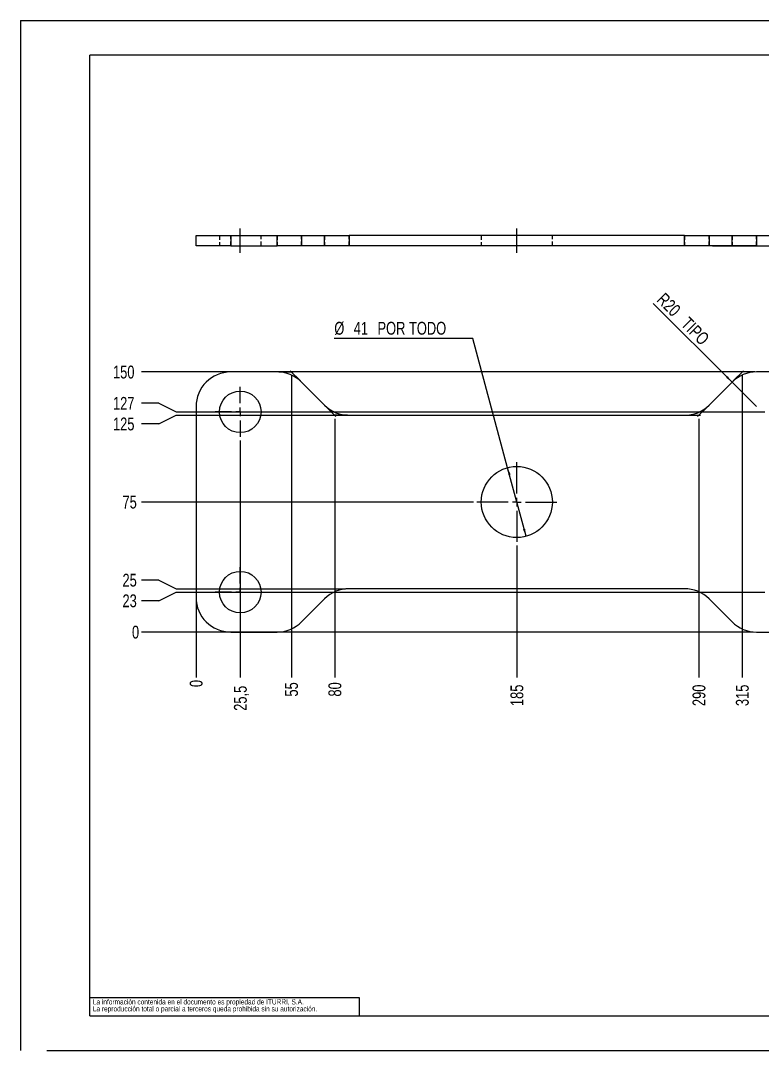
# Model space of a CAD drawing. Extents: x 0 to 871, y 0 to 297.
# Drawn here: x 0 to 213.9, y 0 to 297 of the extents above; entities that cross this region are included whole.
import ezdxf

# ---------------------------------------------------------------- set-up
doc = ezdxf.new("R2010")
doc.units = 0
for name, pattern in [('SLD-CENTRADA-TRAZOS-LARGOS', [19.05, 15.24, -1.27, 1.27, -1.27]), ('SLD-CONTINUA', [0]), ('SLD-DISCONTINUA', [1.905, 1.27, -0.635])]:
    doc.linetypes.add(name, pattern=pattern)
doc.layers.get('0').update_dxf_attribs({"linetype": 'CONTINUOUS'})
doc.layers.add('FORMATO', color=7, linetype='SLD-CONTINUA')
doc.layers.add('SLD-0', color=179, linetype='SLD-CONTINUA')
doc.styles.add('SLDTEXTSTYLE1', font='TXT', dxfattribs={"width": 0.75})
doc.dimstyles.new('SLDDIMSTYLE0', dxfattribs={"dimtxt": 3.704167, "dimasz": 2.116667, "dimexe": 0, "dimexo": 0.0625, "dimgap": 0.926042, "dimtad": 0, "dimtih": 1, "dimtoh": 1, "dimdec": 0, "dimlfac": 2, "dimrnd": 1e-09, "dimdsep": 46, "dimtxsty": 'SLDTEXTSTYLE1', "dimblk1": 'NONE', "dimblk2": 'NONE', "dimsah": 1, "dimcen": 0.09, "dimadec": 0, "dimazin": 0, "dimtfac": 1, "dimtdec": 0, "dimtofl": 0, "dimtmove": 0, "dimatfit": 3, "dimldrblk": 'NONE', "dimfxl": 1, "dimtolj": 1, "dimtzin": 12, "dimarcsym": 0})
doc.dimstyles.new('SLDDIMSTYLE1', dxfattribs={"dimtxt": 3.704167, "dimasz": 2.116667, "dimexe": 0, "dimexo": 0.0625, "dimgap": 0.926042, "dimtad": 0, "dimtih": 1, "dimtoh": 1, "dimdec": 1, "dimlfac": 2, "dimrnd": 1e-09, "dimzin": 12, "dimdsep": 46, "dimtxsty": 'SLDTEXTSTYLE1', "dimblk1": 'NONE', "dimblk2": 'NONE', "dimsah": 1, "dimcen": 0.09, "dimadec": 0, "dimazin": 0, "dimtfac": 1, "dimtdec": 1, "dimtofl": 0, "dimtmove": 0, "dimatfit": 3, "dimldrblk": 'NONE', "dimfxl": 1, "dimtolj": 1, "dimtzin": 12, "dimarcsym": 0})
doc.dimstyles.new('SLDDIMSTYLE2', dxfattribs={"dimtxt": 3.704167, "dimasz": 2.116667, "dimexe": 0, "dimexo": 0.0625, "dimgap": 0.926042, "dimtad": 1, "dimdec": 1, "dimlfac": 2, "dimrnd": 1e-09, "dimzin": 12, "dimdsep": 46, "dimtxsty": 'SLDTEXTSTYLE1', "dimsah": 1, "dimcen": 0, "dimadec": 0, "dimazin": 0, "dimtfac": 1, "dimtdec": 1, "dimtofl": 0, "dimtmove": 0, "dimatfit": 3, "dimfxl": 1, "dimtolj": 1, "dimtzin": 12, "dimarcsym": 0})
doc.dimstyles.new('SLDDIMSTYLE4', dxfattribs={"dimtxt": 3.704167, "dimasz": 2.116667, "dimexe": 0, "dimexo": 0.0625, "dimgap": 0.926042, "dimtad": 0, "dimtih": 1, "dimtoh": 1, "dimdec": 1, "dimlfac": 2, "dimrnd": 1e-09, "dimzin": 12, "dimdsep": 46, "dimtxsty": 'SLDTEXTSTYLE1', "dimsah": 1, "dimcen": 0, "dimadec": 0, "dimazin": 0, "dimtfac": 1, "dimtdec": 1, "dimtmove": 0, "dimatfit": 3, "dimfxl": 1, "dimtolj": 1, "dimtzin": 12, "dimarcsym": 0})
doc.dimstyles.new('SLDDIMSTYLE5', dxfattribs={"dimtxt": 3.704167, "dimasz": 2.116667, "dimexe": 0, "dimexo": 0.0625, "dimgap": 0.926042, "dimtad": 1, "dimdec": 1, "dimlfac": 2, "dimrnd": 1e-09, "dimzin": 12, "dimdsep": 46, "dimtxsty": 'SLDTEXTSTYLE1', "dimsah": 1, "dimcen": 0.09, "dimadec": 0, "dimazin": 0, "dimtfac": 1, "dimtdec": 1, "dimtmove": 0, "dimatfit": 0, "dimfxl": 1, "dimtolj": 1, "dimtzin": 12, "dimarcsym": 0})

# ---------------------------------------------------------------- blocks, each defined once
blk = doc.blocks.new('SW_NOTE_0_4')
at = {"layer": 'SLD-0', "color": 0, "char_height": 1.5, "attachment_point": 1, "style": 'SLDTEXTSTYLE1'}
for s, insert in [('La información contenida en el documento es propiedad de ITURRI, S.A.', (0, 1.93)), ('La reproducción total o parcial a terceros queda prohibida sin su autorización.', (0, -0.07))]:
    blk.add_mtext(s, dxfattribs=dict(at, insert=insert))
blk = doc.blocks.new('SW_NOTE_0_9')
at = {"layer": 'SLD-0', "color": 0, "char_height": 1.5, "attachment_point": 1, "style": 'SLDTEXTSTYLE1'}
for s, insert in [('La información contenida en el documento es propiedad de ITURRI, S.A.', (0, 1.93)), ('La reproducción total o parcial a terceros queda prohibida sin su autorización.', (0, -0.07))]:
    blk.add_mtext(s, dxfattribs=dict(at, insert=insert))
blk = doc.blocks.new('_D')
at = {"layer": 'FORMATO', "transparency": 16777216}
blk.add_line((211.24, 120.66), (34.85, 120.66), dxfattribs=at)
at = {"layer": 'FORMATO', "transparency": 16777216, "insert": (32.12, 122.49), "char_height": 3.7, "attachment_point": 1, "style": 'SLDTEXTSTYLE1'}
blk.add_mtext('0', dxfattribs=at)
blk = doc.blocks.new('_NONE')
blk = doc.blocks.new('_D_1')
at = {"layer": 'FORMATO', "color": 7, "transparency": 16777216}
for p, q in [((39.85, 129.69), (44.85, 132.16)), ((44.85, 132.16), (214.6, 132.16)), ((39.85, 129.69), (34.85, 129.69))]:
    blk.add_line(p, q, dxfattribs=at)
at = {"layer": 'FORMATO', "color": 7, "transparency": 16777216, "insert": (29.38, 131.52), "char_height": 3.704, "attachment_point": 1, "style": 'SLDTEXTSTYLE1'}
blk.add_mtext('23', dxfattribs=at)
blk = doc.blocks.new('_D_2')
at = {"layer": 'FORMATO', "color": 7, "transparency": 16777216}
for p, q in [((39.85, 135.63), (34.85, 135.63)), ((39.85, 135.63), (44.85, 133.16)), ((44.85, 133.16), (93.74, 133.16))]:
    blk.add_line(p, q, dxfattribs=at)
at = {"layer": 'FORMATO', "color": 7, "transparency": 16777216, "insert": (29.38, 137.46), "char_height": 3.704, "attachment_point": 1, "style": 'SLDTEXTSTYLE1'}
blk.add_mtext('25', dxfattribs=at)
blk = doc.blocks.new('_D_3')
at = {"layer": 'FORMATO', "color": 7, "transparency": 16777216}
blk.add_line((130.6, 158.16), (34.85, 158.16), dxfattribs=at)
at = {"layer": 'FORMATO', "color": 7, "transparency": 16777216, "insert": (29.38, 159.99), "char_height": 3.704, "attachment_point": 1, "style": 'SLDTEXTSTYLE1'}
blk.add_mtext('75', dxfattribs=at)
blk = doc.blocks.new('_D_4')
at = {"layer": 'FORMATO', "color": 7, "transparency": 16777216}
for p, q in [((39.85, 180.69), (44.85, 183.16)), ((44.85, 183.16), (93.74, 183.16)), ((39.85, 180.69), (34.85, 180.69))]:
    blk.add_line(p, q, dxfattribs=at)
at = {"layer": 'FORMATO', "color": 7, "transparency": 16777216, "insert": (26.64, 182.52), "char_height": 3.704, "attachment_point": 1, "style": 'SLDTEXTSTYLE1'}
blk.add_mtext('125', dxfattribs=at)
blk = doc.blocks.new('_D_5')
at = {"layer": 'FORMATO', "color": 7, "transparency": 16777216}
for p, q in [((39.85, 186.63), (34.85, 186.63)), ((39.85, 186.63), (44.85, 184.16)), ((44.85, 184.16), (214.6, 184.16))]:
    blk.add_line(p, q, dxfattribs=at)
at = {"layer": 'FORMATO', "color": 7, "transparency": 16777216, "insert": (26.64, 188.46), "char_height": 3.704, "attachment_point": 1, "style": 'SLDTEXTSTYLE1'}
blk.add_mtext('127', dxfattribs=at)
blk = doc.blocks.new('_D_6')
at = {"layer": 'FORMATO', "color": 7, "transparency": 16777216}
blk.add_line((211.24, 195.66), (34.85, 195.66), dxfattribs=at)
at = {"layer": 'FORMATO', "color": 7, "transparency": 16777216, "insert": (26.64, 197.49), "char_height": 3.704, "attachment_point": 1, "style": 'SLDTEXTSTYLE1'}
blk.add_mtext('150', dxfattribs=at)
blk = doc.blocks.new('_D_7')
at = {"layer": 'FORMATO', "transparency": 16777216}
blk.add_line((50.6, 129.66), (50.6, 107.52), dxfattribs=at)
at = {"layer": 'FORMATO', "transparency": 16777216, "insert": (48.77, 104.78), "char_height": 3.7, "attachment_point": 1, "rotation": 90, "style": 'SLDTEXTSTYLE1'}
blk.add_mtext('0', dxfattribs=at)
blk = doc.blocks.new('_D_8')
at = {"layer": 'FORMATO', "color": 7, "transparency": 16777216}
blk.add_line((63.35, 175.91), (63.35, 107.52), dxfattribs=at)
at = {"layer": 'FORMATO', "color": 7, "transparency": 16777216, "insert": (61.52, 97.94), "char_height": 3.704, "attachment_point": 1, "rotation": 90, "style": 'SLDTEXTSTYLE1'}
blk.add_mtext('25,5', dxfattribs=at)
blk = doc.blocks.new('_D_9')
at = {"layer": 'FORMATO', "transparency": 16777216}
blk.add_line((78.1, 194.66), (78.1, 107.52), dxfattribs=at)
at = {"layer": 'FORMATO', "transparency": 16777216, "insert": (76.27, 102.04), "char_height": 3.704, "attachment_point": 1, "rotation": 90, "style": 'SLDTEXTSTYLE1'}
blk.add_mtext('55', dxfattribs=at)
blk = doc.blocks.new('_D_10')
at = {"layer": 'FORMATO', "transparency": 16777216}
blk.add_line((90.6, 182.16), (90.6, 107.52), dxfattribs=at)
at = {"layer": 'FORMATO', "transparency": 16777216, "insert": (88.77, 102.04), "char_height": 3.704, "attachment_point": 1, "rotation": 90, "style": 'SLDTEXTSTYLE1'}
blk.add_mtext('80', dxfattribs=at)
blk = doc.blocks.new('_D_11')
at = {"layer": 'FORMATO', "color": 7, "transparency": 16777216}
blk.add_line((143.1, 145.66), (143.1, 107.52), dxfattribs=at)
at = {"layer": 'FORMATO', "color": 7, "transparency": 16777216, "insert": (141.27, 99.3), "char_height": 3.704, "attachment_point": 1, "rotation": 90, "style": 'SLDTEXTSTYLE1'}
blk.add_mtext('185', dxfattribs=at)
blk = doc.blocks.new('_D_12')
at = {"layer": 'FORMATO', "transparency": 16777216}
blk.add_line((195.6, 182.16), (195.6, 107.52), dxfattribs=at)
at = {"layer": 'FORMATO', "transparency": 16777216, "insert": (193.77, 99.3), "char_height": 3.704, "attachment_point": 1, "rotation": 90, "style": 'SLDTEXTSTYLE1'}
blk.add_mtext('290', dxfattribs=at)
blk = doc.blocks.new('_D_13')
at = {"layer": 'FORMATO', "transparency": 16777216}
blk.add_line((208.1, 194.66), (208.1, 107.52), dxfattribs=at)
at = {"layer": 'FORMATO', "transparency": 16777216, "insert": (206.27, 99.3), "char_height": 3.704, "attachment_point": 1, "rotation": 90, "style": 'SLDTEXTSTYLE1'}
blk.add_mtext('315', dxfattribs=at)
blk = doc.blocks.new('_D_14')
at = {"layer": 'FORMATO', "color": 7, "transparency": 16777216}
blk.add_line((222.85, 175.91), (222.85, 107.52), dxfattribs=at)
at = {"layer": 'FORMATO', "color": 7, "transparency": 16777216, "insert": (221.02, 95.2), "char_height": 3.704, "attachment_point": 1, "rotation": 90, "style": 'SLDTEXTSTYLE1'}
blk.add_mtext('344,5', dxfattribs=at)
blk = doc.blocks.new('_D_15')
at = {"layer": 'FORMATO', "color": 7, "transparency": 16777216}
blk.add_line((235.6, 129.66), (235.6, 107.52), dxfattribs=at)
at = {"layer": 'FORMATO', "color": 7, "transparency": 16777216, "insert": (233.77, 99.3), "char_height": 3.704, "attachment_point": 1, "rotation": 90, "style": 'SLDTEXTSTYLE1'}
blk.add_mtext('370', dxfattribs=at)
blk = doc.blocks.new('_D_16')
at = {"layer": 'FORMATO', "color": 7, "transparency": 16777216}
for q in [(182.46, 215.44), (212.24, 185.66)]:
    blk.add_line((205.17, 192.73), q, dxfattribs=at)
blk.add_solid([(205.17, 192.73), (203.9, 194.46), (203.44, 194)], dxfattribs=at)
at = {"layer": 'FORMATO', "color": 7, "transparency": 16777216, "char_height": 3.704, "attachment_point": 1, "rotation": 315, "style": 'SLDTEXTSTYLE1'}
for s, insert in [('R20', (185.83, 218.8)), ('TIPO', (192.8, 211.83))]:
    blk.add_mtext(s, dxfattribs=dict(at, insert=insert))
blk = doc.blocks.new('_D_18')
at = {"layer": 'FORMATO', "transparency": 16777216}
for p, q in [((130.44, 205.35), (90.47, 205.35)), ((140.44, 168.06), (130.44, 205.35)), ((145.76, 148.26), (140.44, 168.06))]:
    blk.add_line(p, q, dxfattribs=at)
for points in [[(140.44, 168.06), (140.68, 165.93), (141.31, 166.1)], [(145.76, 148.26), (145.52, 150.39), (144.89, 150.22)]]:
    blk.add_solid(points, dxfattribs=at)
at = {"layer": 'FORMATO', "transparency": 16777216, "char_height": 3.704, "attachment_point": 1, "style": 'SLDTEXTSTYLE1'}
for s, insert in [('%%c', (90.47, 210.12)), ('41', (96.06, 210.12)), ('POR TODO', (102.92, 210.12))]:
    blk.add_mtext(s, dxfattribs=dict(at, insert=insert))
blk = doc.blocks.new('SW_CENTERMARKSYMBOL_0')
at = {"layer": 'FORMATO', "color": 0}
for p, q in [((0, 2.5), (0, 11.5)), ((-2.5, 0), (-11.5, 0)), ((0, 0), (-1.25, 0)), ((0, 0), (0, 1.25)), ((0, 0), (0, -1.25)), ((0, 0), (1.25, 0)), ((2.5, 0), (11.5, 0)), ((0, -2.5), (0, -11.5))]:
    blk.add_line(p, q, dxfattribs=at)
blk = doc.blocks.new('SW_CENTERMARKSYMBOL_3')
at = {"layer": 'FORMATO', "color": 0}
for p, q in [((0, 2.5), (0, 7.25)), ((-2.5, 0), (-7.25, 0)), ((0, 0), (-1.25, 0)), ((0, 0), (0, 1.25)), ((0, 0), (0, -1.25)), ((0, 0), (1.25, 0)), ((2.5, 0), (7.25, 0)), ((0, -2.5), (0, -7.25))]:
    blk.add_line(p, q, dxfattribs=at)
blk = doc.blocks.new('SW_CENTERMARKSYMBOL_4')
at = {"layer": 'FORMATO', "color": 0}
for p, q in [((0, 2.5), (0, 7.25)), ((-2.5, 0), (-7.25, 0)), ((0, 0), (-1.25, 0)), ((0, 0), (0, 1.25)), ((0, 0), (0, -1.25)), ((0, 0), (1.25, 0)), ((2.5, 0), (7.25, 0)), ((0, -2.5), (0, -7.25))]:
    blk.add_line(p, q, dxfattribs=at)
blk = doc.blocks.new('_D_19')
at = {"layer": 'FORMATO', "color": 7, "transparency": 16777216}
for p, q in [((245.6, 235.04), (245.6, 243.21)), ((199.53, 235.04), (246.6, 235.04)), ((245.6, 232.04), (245.6, 235.04)), ((199.53, 232.04), (246.6, 232.04)), ((245.6, 232.04), (245.6, 227.97))]:
    blk.add_line(p, q, dxfattribs=at)
for points in [[(245.6, 235.04), (245.92, 237.16), (245.27, 237.16)], [(245.6, 232.04), (245.27, 229.92), (245.92, 229.92)]]:
    blk.add_solid(points, dxfattribs=at)
at = {"layer": 'FORMATO', "color": 7, "transparency": 16777216, "insert": (240.82, 240.48), "char_height": 3.7, "attachment_point": 1, "rotation": 90, "style": 'SLDTEXTSTYLE1'}
blk.add_mtext('6', dxfattribs=at)

msp = doc.modelspace()

# ---------------------------------------------------------------- linework, layer by layer
at = {"color": 7, "linetype": 'SLD-CONTINUA'}
for p, q in [((0, 297), (420, 297)), ((0, 297), (0, -0.00134922)), ((410, 287), (20, 287)), ((20, 10), (20, 287)), ((50.59878574, 232.03992224), (50.59878574, 235.03992227)), ((50.59878574, 235.03992227), (60.59878366, 235.03992227)), ((60.59878366, 235.03992227), (60.59878366, 232.03992224)), ((60.59878366, 235.03992227), (73.95665394, 235.03992227)), ((73.95665394, 232.03992224), (73.95665394, 235.03992227)), ((73.95665394, 235.03992227), (81.02772059, 235.03992227)), ((81.02772059, 235.03992227), (81.02772059, 232.03992224)), ((81.02772059, 235.03992227), (87.66985358, 235.03992227)), ((87.66985358, 232.03992224), (87.66985358, 235.03992227)), ((87.66985358, 235.03992227), (94.74092396, 235.03992227)), ((94.74092396, 235.03992227), (94.74092396, 232.03992224)), ((191.45664992, 235.03992227), (94.74092396, 235.03992227)), ((191.45664992, 232.03992224), (191.45664992, 235.03992227)), ((191.45664992, 235.03992227), (198.52772029, 235.03992227)), ((198.52772029, 235.03992227), (198.52772029, 232.03992224)), ((198.52772029, 235.03992227), (205.16985329, 235.03992227)), ((205.16985329, 232.03992224), (205.16985329, 235.03992227)), ((205.16985329, 235.03992227), (212.24091993, 235.03992227)), ((212.24091993, 235.03992227), (212.24091993, 232.03992224)), ((212.24091993, 235.03992227), (225.59879021, 235.03992227)), ((60.59878366, 232.03992224), (50.59878574, 232.03992224)), ((60.59878366, 232.03992224), (73.95665394, 232.03992224)), ((81.02772059, 232.03992224), (73.95665394, 232.03992224)), ((87.66985358, 232.03992224), (81.02772059, 232.03992224)), ((94.74092396, 232.03992224), (87.66985358, 232.03992224)), ((191.45664992, 232.03992224), (94.74092396, 232.03992224)), ((198.52772029, 232.03992224), (191.45664992, 232.03992224)), ((205.16985329, 232.03992224), (198.52772029, 232.03992224)), ((212.24091993, 232.03992224), (205.16985329, 232.03992224)), ((212.24091993, 232.03992224), (225.59879021, 232.03992224)), ((73.95665394, 195.65827521), (60.59878366, 195.65827521)), ((225.59879021, 195.65827521), (212.24091993, 195.65827521)), ((87.66985358, 186.08720536), (81.02772059, 192.72934022)), ((205.16985329, 192.72934022), (198.52772029, 186.08720536)), ((50.59878574, 185.65827357), (50.59878574, 130.65827387)), ((94.74092396, 183.15827409), (191.45664992, 183.15827409)), ((191.45664992, 133.15827334), (94.74092396, 133.15827334)), ((81.02772059, 123.58720722), (87.66985358, 130.22934208)), ((198.52772029, 130.22934208), (205.16985329, 123.58720722)), ((60.59878366, 120.65827223), (73.95665394, 120.65827223)), ((212.24091993, 120.65827223), (225.59879021, 120.65827223)), ((20, 10), (410, 10)), ((7.53061837, 0), (420, 0))]:
    msp.add_line(p, q, dxfattribs=at)
at = {"color": 7, "linetype": 'SLD-DISCONTINUA'}
for p, q in [((57.34878825, 235.03992227), (57.34878825, 232.03992224)), ((60.59878366, 232.03992224), (60.59878366, 235.03992227)), ((69.34879021, 232.03992224), (69.34879021, 235.03992227)), ((73.95665394, 235.03992227), (73.95665394, 232.03992224)), ((81.02772059, 232.03992224), (81.02772059, 235.03992227)), ((87.66985358, 235.03992227), (87.66985358, 232.03992224)), ((94.74092396, 232.03992224), (94.74092396, 235.03992227)), ((132.84878665, 235.03992227), (132.84878665, 232.03992224)), ((153.34878722, 232.03992224), (153.34878722, 235.03992227)), ((191.45664992, 235.03992227), (191.45664992, 232.03992224)), ((198.52772029, 232.03992224), (198.52772029, 235.03992227)), ((205.16985329, 235.03992227), (205.16985329, 232.03992224)), ((212.24091993, 232.03992224), (212.24091993, 235.03992227))]:
    msp.add_line(p, q, dxfattribs=at)
at = {"color": 7, "linetype": 'SLD-CONTINUA'}
for centre, radius in [((63.34878694, 184.15827372), 6), ((143.09878694, 158.15827372), 10.25), ((63.34878694, 132.15827372), 6)]:
    msp.add_circle(centre, radius, dxfattribs=at)
for centre, start, end in [((60.59878694, 185.65827372), 90, 180), ((73.95665131, 185.65827372), 45, 90), ((212.24092256, 185.65827372), 90, 135), ((94.74092256, 193.15827372), 225, 270), ((191.45665131, 193.15827372), 270, 315), ((94.74092256, 123.15827372), 90, 135), ((191.45665131, 123.15827372), 45, 90), ((60.59878694, 130.65827372), 180, 270), ((73.95665131, 130.65827372), 270, 315), ((212.24092256, 130.65827372), 225, 270)]:
    msp.add_arc(centre, 10, start, end, dxfattribs=at)
at = {"layer": 'FORMATO', "color": 7, "linetype": 'SLD-CENTRADA-TRAZOS-LARGOS'}
for p, q in [((63.34878694, 230.03992224), (63.34878694, 237.03992224)), ((143.09878694, 230.03992224), (143.09878694, 237.03992224))]:
    msp.add_line(p, q, dxfattribs=at)
at = {"layer": 'FORMATO', "color": 7}
for p, q in [((74.45665131, 195.65827372), (78.59878694, 195.65827372)), ((80.67416573, 193.08289492), (77.74523355, 196.01182711)), ((205.52340814, 193.08289492), (208.45234033, 196.01182711)), ((211.74092256, 195.65827372), (207.59878694, 195.65827372)), ((88.02340814, 185.73365251), (90.95234033, 182.80472033)), ((198.17416573, 185.73365251), (195.24523355, 182.80472033)), ((94.24092256, 183.15827372), (90.09878694, 183.15827372)), ((191.95665131, 183.15827372), (196.09878694, 183.15827372))]:
    msp.add_line(p, q, dxfattribs=at)
at = {"layer": 'SLD-0'}
for p, q in [((20.00221813, 15.24515472), (97.62867325, 15.24515472)), ((97.62867325, 15.24515472), (97.62867325, 10))]:
    msp.add_line(p, q, dxfattribs=at)

# ---------------------------------------------------------------- block references
at = {"layer": 'FORMATO', "color": 7}
for name, p in [('SW_CENTERMARKSYMBOL_4', (63.34878694, 184.15827372)), ('SW_CENTERMARKSYMBOL_0', (143.09878694, 158.15827372)), ('SW_CENTERMARKSYMBOL_3', (63.34878694, 132.15827372))]:
    msp.add_blockref(name, p, dxfattribs=at)
at = {"layer": 'SLD-0'}
for name in ['SW_NOTE_0_4', 'SW_NOTE_0_9']:
    msp.add_blockref(name, (20.83783391, 12.81920449), dxfattribs=at)

# ---------------------------------------------------------------- dimensions: what is measured, and where the dimension line sits
at = {"layer": 'FORMATO', "color": 7}
dim = msp.add_linear_dim(base=(245.59878694, 235.03992224), p1=(198.52771912, 232.03992224), p2=(198.52771912, 235.03992224), angle=90, dimstyle='SLDDIMSTYLE5', dxfattribs=at)
dim.commit()
dim.dimension.update_dxf_attribs({"geometry": '_D_19', "text_midpoint": (245.59878694, 241.84397275), "dimtype": 160})
dim = msp.add_radius_dim(center=(212.24092256, 185.65827372), mpoint=(205.16985475, 192.72934153), text='<> TIPO', dimstyle='SLDDIMSTYLE2', dxfattribs=at)
dim.commit()
dim.dimension.update_dxf_attribs({"geometry": '_D_16', "text_midpoint": (189.53633473, 208.36288154), "dimtype": 164})
at = {"layer": 'FORMATO'}
dim = msp.add_diameter_dim_2p(p1=(140.44211445, 168.05800055), p2=(145.75545942, 148.25854689), text='<> POR TODO', dimstyle='SLDDIMSTYLE4', dxfattribs=at)
dim.commit()
dim.dimension.update_dxf_attribs({"geometry": '_D_18', "text_midpoint": (109.65752876, 208.36287154), "dimtype": 163})
at = {"layer": 'FORMATO', "color": 7}
for feature_location, offset, dtype, origin, picture, middle in [((212.24092256, 195.65827372), (-177.3874093, 0), 0, (212.24092256, 120.65827372), '_D_6', (30.74806174, 195.65827372)), ((215.59878694, 184.15827372), (-180.74527368, 2.4721822), 0, (212.24092256, 120.65827372), '_D_5', (30.74806174, 186.63045592)), ((94.74092256, 183.15827372), (-59.8874093, -2.4721822), 0, (212.24092256, 120.65827372), '_D_4', (30.74806174, 180.68609152)), ((63.34878694, 176.90827372), (0, -69.39312153), 1, (50.59878694, 130.65827372), '_D_8', (63.34878694, 102.72717393)), ((222.84878694, 176.90827372), (0, -69.39312153), 1, (50.59878694, 130.65827372), '_D_14', (222.84878694, 101.35868994)), ((131.59878694, 158.15827372), (-96.74527368, 0), 0, (212.24092256, 120.65827372), '_D_3', (32.11654574, 158.15827372)), ((143.09878694, 146.65827372), (0, -39.14312153), 1, (50.59878694, 130.65827372), '_D_11', (143.09878694, 103.40970067)), ((94.74092256, 133.15827372), (-59.8874093, 2.4721822), 0, (212.24092256, 120.65827372), '_D_2', (32.11654574, 135.63045592)), ((215.59878694, 132.15827372), (-180.74527368, -2.4721822), 0, (212.24092256, 120.65827372), '_D_1', (32.11654574, 129.68609152)), ((235.59878694, 130.65827372), (0, -23.14312153), 1, (50.59878694, 130.65827372), '_D_15', (235.59878694, 103.40970067))]:
    dim = msp.add_ordinate_dim(feature_location=feature_location, offset=offset, dtype=dtype, origin=origin, dimstyle='SLDDIMSTYLE1', dxfattribs=at)
    dim.commit()
    dim.dimension.update_dxf_attribs({"geometry": picture, "text_midpoint": middle})
at = {"layer": 'FORMATO'}
for feature_location, offset, dtype, origin, dimstyle, picture, middle in [((78.09878694, 195.65827372), (0, -88.14312153), 1, (50.59878694, 130.65827372), 'SLDDIMSTYLE1', '_D_9', (78.09878694, 104.77818466)), ((208.09878694, 195.65827372), (0, -88.14312153), 1, (50.59878694, 130.65827372), 'SLDDIMSTYLE1', '_D_13', (208.09878694, 103.40970067)), ((90.59878694, 183.15827372), (0, -75.64312153), 1, (50.59878694, 130.65827372), 'SLDDIMSTYLE1', '_D_10', (90.59878694, 104.77818466)), ((195.59878694, 183.15827372), (0, -75.64312153), 1, (50.59878694, 130.65827372), 'SLDDIMSTYLE1', '_D_12', (195.59878694, 103.40970067)), ((50.5987869362, 130.658273717), (0, -23.1431215345), 1, (50.5987869362, 130.658273717), 'SLDDIMSTYLE0', '_D_7', (50.5987869362, 106.1466684212)), ((212.24092256, 120.658273717), (-177.3874092996, 0), 0, (212.24092256, 120.658273717), 'SLDDIMSTYLE0', '_D', (33.4850294991, 120.658273717))]:
    dim = msp.add_ordinate_dim(feature_location=feature_location, offset=offset, dtype=dtype, origin=origin, dimstyle=dimstyle, dxfattribs=at)
    dim.commit()
    dim.dimension.update_dxf_attribs({"geometry": picture, "text_midpoint": middle})

doc.saveas('drawing.dxf')
